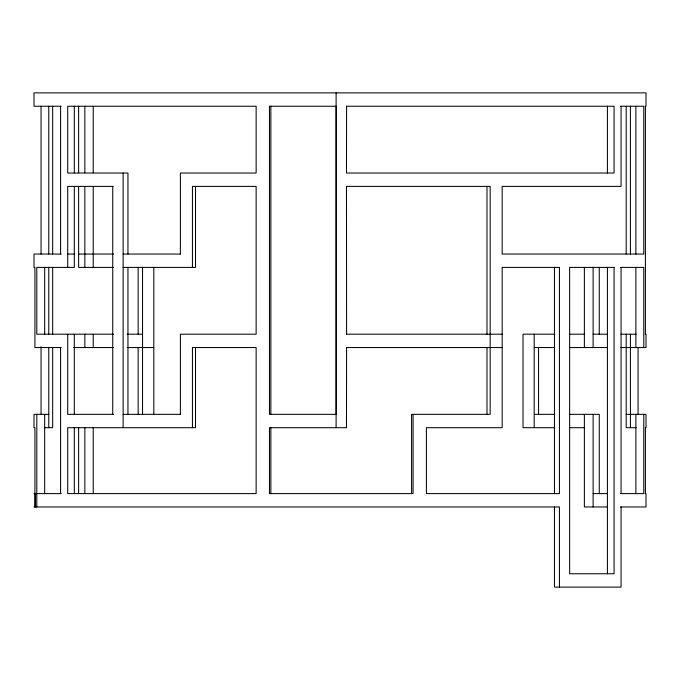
<?xml version="1.0" encoding="UTF-8"?>
<svg xmlns="http://www.w3.org/2000/svg" width="680" height="680" viewBox="0 0 680 680"><rect width="100%" height="100%" fill="white"/><g stroke="black" fill="none" stroke-linecap="round" stroke-linejoin="round"><path stroke-width="1.02" d="M61.217 106.241L34 106.241L34 92.879L646 92.879L646 106.241L645.235 106.241M346.477 106.241L614.082 106.241L614.082 173.026L346.477 173.026L346.596 106.241M620.466 106.241L643.781 106.241L643.781 254.048L502.163 254.048L502.163 186.388L621.069 186.388L621.069 106.241M113.186 186.388L67.711 186.388L67.711 267.401M61.217 254.048L34 254.048L34 267.401L34.91 267.401L34.91 347.548L61.217 347.548M67.711 254.048L74.298 254.048M78.625 254.048L113.492 254.048M123.131 254.048L180.498 254.048M113.492 267.401L78.625 267.401L78.625 186.473M123.131 267.401L195.508 267.401L195.508 186.388M620.466 267.401L643.781 267.401L643.781 347.548M113.492 334.195L36.805 334.195L36.805 267.401L74.298 267.401L74.298 186.388M127.151 334.195L142.554 334.195M346.477 334.195L502.163 334.195M554.65 334.195L523.013 334.195L523.013 427.695L554.65 427.695M569.823 334.195L584.375 334.195M593.121 334.195L606.934 334.195M620.917 334.195L636.131 334.195M645.235 334.195L646 334.195L646 347.548L620.917 347.548M73.669 347.548L113.492 347.548M127.151 347.548L153.816 347.548M346.477 347.548L502.163 347.548M534.191 347.548L554.65 347.548M569.823 347.548L606.934 347.548M48.764 414.341L34 414.341L34 427.695L34.91 427.695L34.91 506.974M113.492 414.341L67.711 414.341L67.711 334.195M123.131 414.341L180.498 414.341M534.191 414.341L554.65 414.341M569.823 414.341L599.259 414.341L599.259 493.612M626.195 414.341L646 414.341L646 427.695L645.235 427.695M44.599 427.695L52.657 427.695L52.657 347.548M346.596 427.695L269.458 427.695L269.458 493.612L413.083 493.612L413.083 414.341M569.823 427.695L584.375 427.695M636.131 427.695L626.195 427.695L626.195 334.195M34 493.612L61.217 493.612M593.121 493.612L606.934 493.612M620.466 493.612L643.781 493.612L643.781 414.341M645.235 493.612L646 493.612L646 506.974L620.466 506.974M34 506.974L559.436 506.974L559.436 587.12M606.934 506.974L584.375 506.974L584.375 414.341M645.405 106.241L645.405 334.195M645.405 427.695L645.405 493.612M638.069 347.548L638.069 414.341M635.876 106.241L635.876 254.048M635.876 267.401L635.876 347.548M635.876 414.341L635.876 493.612M630.411 106.241L630.411 254.048M630.411 334.195L630.411 427.695M626.195 106.241L626.195 254.048M621.069 267.401L621.069 493.612M621.069 506.974L621.069 587.12L554.446 587.12L554.446 506.974M607.41 106.241L607.41 173.026M607.41 267.401L607.41 573.759M599.259 267.401L599.259 334.195M593.121 267.401L593.121 347.548M593.121 414.341L593.121 506.974M584.375 267.401L584.375 347.548M554.446 267.401L554.446 493.612M538.56 347.548L538.56 414.341M534.191 334.195L534.191 427.695M486.99 186.388L486.99 334.195M486.99 347.548L486.99 414.341M411.578 493.612L411.578 414.341L490.161 414.341L490.161 186.388L346.477 186.388L346.596 334.195M346.596 347.548L346.477 427.695M336.107 92.879L336.107 427.695M270.861 106.241L270.861 414.341M270.861 427.695L270.861 493.612M195.508 347.548L195.508 427.695L67.711 427.695L67.711 493.612L256.139 493.612L256.139 347.548L192.44 347.548L192.44 427.695M192.44 267.401L192.44 186.388L256.139 186.388L256.139 334.195L180.387 334.195L180.387 414.341M180.387 254.048L180.387 173.026L256.139 173.026L256.139 106.241L67.711 106.241L67.711 173.026L127.95 173.026L127.95 254.048M153.816 267.401L153.816 414.341M142.554 267.401L142.554 414.341M138.15 267.401L138.15 334.195M138.15 347.548L138.15 414.341M127.95 267.401L127.95 414.341M123.131 173.026L123.131 427.695M112.744 186.388L112.744 414.341M93.219 106.241L93.219 172.754M93.219 186.473L93.219 267.401M93.219 334.195L93.219 347.548M93.219 427.695L93.219 493.612M84.847 106.241L84.847 172.754M84.847 186.473L84.847 267.401M84.847 334.195L84.847 347.548M84.847 427.695L84.847 493.612M78.625 106.241L78.625 172.754M78.625 427.695L78.625 493.612M74.298 106.241L74.298 173.026M74.298 334.195L74.298 414.341M74.298 427.695L74.298 493.612M60.579 106.241L60.579 254.048M60.579 347.548L60.579 493.612M52.657 106.241L52.657 254.048M52.657 267.401L52.657 334.195M48.764 106.241L48.764 254.048M48.764 267.401L48.764 334.195M48.764 347.548L48.764 427.695M44.676 267.401L44.676 334.195M44.676 414.341L44.676 493.612M41.055 106.241L41.055 254.048M41.055 346.681L41.055 414.341M36.805 414.341L36.805 506.974M35.283 493.612L35.283 506.974M336.183 106.241L269.458 106.241L269.458 414.341L336.183 414.341L336.183 106.241M559.436 267.401L502.163 267.401L502.163 427.695L426.402 427.695L426.411 493.612L559.436 493.612L559.436 267.401M614.082 267.401L569.644 267.401L569.644 573.759L614.082 573.759L614.082 267.401"/></g></svg>
